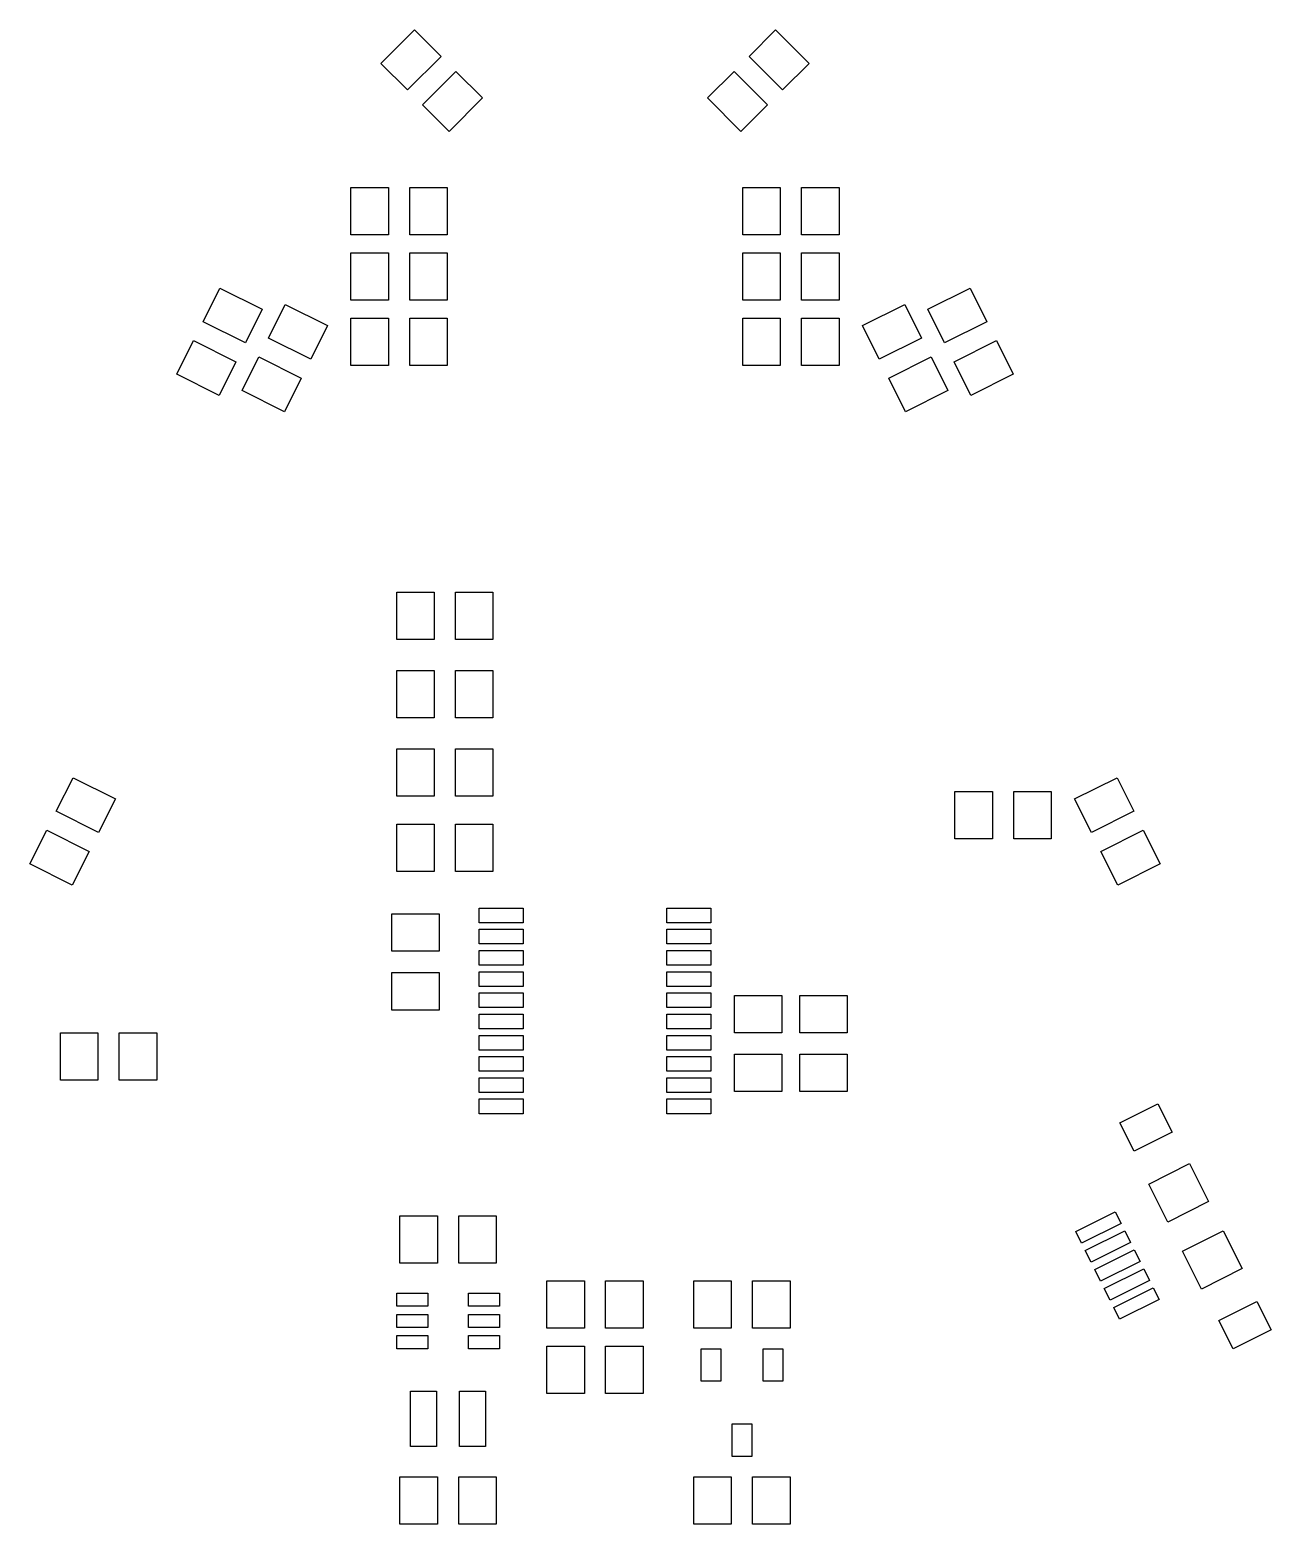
# Model space of a CAD drawing. Extents: x 112.7 to 150.7, y -134.2 to -88.4.
import ezdxf

# ---------------------------------------------------------------- set-up
doc = ezdxf.new("R2010")
doc.units = 0
doc.header["$MEASUREMENT"] = 0
doc.layers.add('BLACK', color=7, linetype='CONTINUOUS')

msp = doc.modelspace()

# ---------------------------------------------------------------- linework, layer by layer
at = {"layer": 'Black'}
for p, q in [((123.444, -89.4697), (124.47, -88.4444)), ((124.47, -88.4444), (125.283, -89.2575)), ((134.717, -89.2575), (135.53, -88.4444)), ((135.53, -88.4444), (136.556, -89.4697)), ((125.283, -89.2575), (124.258, -90.2828)), ((135.742, -90.2828), (134.717, -89.2575)), ((124.258, -90.2828), (123.444, -89.4697)), ((124.717, -90.7425), (125.742, -89.7172)), ((125.742, -89.7172), (126.556, -90.5303)), ((133.444, -90.5303), (134.258, -89.7172)), ((134.258, -89.7172), (135.283, -90.7425)), ((136.556, -89.4697), (135.742, -90.2828)), ((126.556, -90.5303), (125.53, -91.5556)), ((134.47, -91.5556), (133.444, -90.5303)), ((125.53, -91.5556), (124.717, -90.7425)), ((135.283, -90.7425), (134.47, -91.5556)), ((122.525, -94.725), (122.525, -93.275)), ((122.525, -93.275), (123.675, -93.275)), ((123.675, -93.275), (123.675, -94.725)), ((124.325, -94.725), (124.325, -93.275)), ((124.325, -93.275), (125.475, -93.275)), ((125.475, -93.275), (125.475, -94.725)), ((134.525, -94.725), (134.525, -93.275)), ((134.525, -93.275), (135.675, -93.275)), ((135.675, -93.275), (135.675, -94.725)), ((136.325, -94.725), (136.325, -93.275)), ((136.325, -93.275), (137.475, -93.275)), ((137.475, -93.275), (137.475, -94.725)), ((123.675, -94.725), (122.525, -94.725)), ((125.475, -94.725), (124.325, -94.725)), ((135.675, -94.725), (134.525, -94.725)), ((137.475, -94.725), (136.325, -94.725)), ((122.525, -96.725), (122.525, -95.275)), ((122.525, -95.275), (123.675, -95.275)), ((123.675, -95.275), (123.675, -96.725)), ((124.325, -96.725), (124.325, -95.275)), ((124.325, -95.275), (125.475, -95.275)), ((125.475, -95.275), (125.475, -96.725)), ((134.525, -96.725), (134.525, -95.275)), ((134.525, -95.275), (135.675, -95.275)), ((135.675, -95.275), (135.675, -96.725)), ((136.325, -96.725), (136.325, -95.275)), ((136.325, -95.275), (137.475, -95.275)), ((137.475, -95.275), (137.475, -96.725)), ((117.997, -97.3848), (118.512, -96.3565)), ((118.512, -96.3565), (119.809, -97.0057)), ((140.191, -97.0057), (141.488, -96.3565)), ((141.488, -96.3565), (142.003, -97.3848)), ((119.809, -97.0057), (119.294, -98.034)), ((119.997, -97.8848), (120.512, -96.8565)), ((120.512, -96.8565), (121.809, -97.5057)), ((123.675, -96.725), (122.525, -96.725)), ((125.475, -96.725), (124.325, -96.725)), ((135.675, -96.725), (134.525, -96.725)), ((137.475, -96.725), (136.325, -96.725)), ((138.191, -97.5057), (139.488, -96.8565)), ((139.488, -96.8565), (140.003, -97.8848)), ((140.706, -98.034), (140.191, -97.0057)), ((119.294, -98.034), (117.997, -97.3848)), ((121.809, -97.5057), (121.294, -98.534)), ((122.525, -98.725), (122.525, -97.275)), ((122.525, -97.275), (123.675, -97.275)), ((123.675, -97.275), (123.675, -98.725)), ((124.325, -98.725), (124.325, -97.275)), ((124.325, -97.275), (125.475, -97.275)), ((125.475, -97.275), (125.475, -98.725)), ((134.525, -98.725), (134.525, -97.275)), ((134.525, -97.275), (135.675, -97.275)), ((135.675, -97.275), (135.675, -98.725)), ((136.325, -98.725), (136.325, -97.275)), ((136.325, -97.275), (137.475, -97.275)), ((137.475, -97.275), (137.475, -98.725)), ((138.706, -98.534), (138.191, -97.5057)), ((142.003, -97.3848), (140.706, -98.034)), ((117.191, -98.9943), (117.706, -97.966)), ((117.706, -97.966), (119.003, -98.6152)), ((121.294, -98.534), (119.997, -97.8848)), ((140.003, -97.8848), (138.706, -98.534)), ((140.997, -98.6152), (142.294, -97.966)), ((142.294, -97.966), (142.809, -98.9943)), ((119.003, -98.6152), (118.488, -99.6435)), ((119.191, -99.4943), (119.706, -98.466)), ((119.706, -98.466), (121.003, -99.1152)), ((123.675, -98.725), (122.525, -98.725)), ((125.475, -98.725), (124.325, -98.725)), ((135.675, -98.725), (134.525, -98.725)), ((137.475, -98.725), (136.325, -98.725)), ((138.997, -99.1152), (140.294, -98.466)), ((140.294, -98.466), (140.809, -99.4943)), ((141.512, -99.6435), (140.997, -98.6152)), ((118.488, -99.6435), (117.191, -98.9943)), ((121.003, -99.1152), (120.488, -100.144)), ((139.512, -100.144), (138.997, -99.1152)), ((142.809, -98.9943), (141.512, -99.6435)), ((120.488, -100.144), (119.191, -99.4943)), ((140.809, -99.4943), (139.512, -100.144)), ((123.925, -107.125), (123.925, -105.675)), ((123.925, -105.675), (125.075, -105.675)), ((125.075, -105.675), (125.075, -107.125)), ((125.725, -107.125), (125.725, -105.675)), ((125.725, -105.675), (126.875, -105.675)), ((126.875, -105.675), (126.875, -107.125)), ((125.075, -107.125), (123.925, -107.125)), ((126.875, -107.125), (125.725, -107.125)), ((123.925, -109.525), (123.925, -108.075)), ((123.925, -108.075), (125.075, -108.075)), ((125.075, -108.075), (125.075, -109.525)), ((125.725, -109.525), (125.725, -108.075)), ((125.725, -108.075), (126.875, -108.075)), ((126.875, -108.075), (126.875, -109.525)), ((125.075, -109.525), (123.925, -109.525)), ((126.875, -109.525), (125.725, -109.525)), ((123.925, -111.925), (123.925, -110.475)), ((123.925, -110.475), (125.075, -110.475)), ((125.075, -110.475), (125.075, -111.925)), ((125.725, -111.925), (125.725, -110.475)), ((125.725, -110.475), (126.875, -110.475)), ((126.875, -110.475), (126.875, -111.925)), ((113.497, -112.385), (114.012, -111.356)), ((114.012, -111.356), (115.309, -112.006)), ((144.691, -112.006), (145.988, -111.356)), ((145.988, -111.356), (146.503, -112.385)), ((115.309, -112.006), (114.794, -113.034)), ((125.075, -111.925), (123.925, -111.925)), ((126.875, -111.925), (125.725, -111.925)), ((141.025, -113.225), (141.025, -111.775)), ((141.025, -111.775), (142.175, -111.775)), ((142.175, -111.775), (142.175, -113.225)), ((142.825, -113.225), (142.825, -111.775)), ((142.825, -111.775), (143.975, -111.775)), ((143.975, -111.775), (143.975, -113.225)), ((145.206, -113.034), (144.691, -112.006)), ((114.794, -113.034), (113.497, -112.385)), ((146.503, -112.385), (145.206, -113.034)), ((112.691, -113.994), (113.206, -112.966)), ((113.206, -112.966), (114.503, -113.615)), ((123.925, -114.225), (123.925, -112.775)), ((123.925, -112.775), (125.075, -112.775)), ((125.075, -112.775), (125.075, -114.225)), ((125.725, -114.225), (125.725, -112.775)), ((125.725, -112.775), (126.875, -112.775)), ((126.875, -112.775), (126.875, -114.225)), ((145.497, -113.615), (146.794, -112.966)), ((146.794, -112.966), (147.309, -113.994)), ((142.175, -113.225), (141.025, -113.225)), ((143.975, -113.225), (142.825, -113.225)), ((114.503, -113.615), (113.988, -114.644)), ((146.012, -114.644), (145.497, -113.615)), ((113.988, -114.644), (112.691, -113.994)), ((125.075, -114.225), (123.925, -114.225)), ((126.875, -114.225), (125.725, -114.225)), ((147.309, -113.994), (146.012, -114.644)), ((126.45, -115.8), (126.45, -115.35)), ((126.45, -115.35), (127.8, -115.35)), ((127.8, -115.35), (127.8, -115.8)), ((132.2, -115.8), (132.2, -115.35)), ((132.2, -115.35), (133.55, -115.35)), ((133.55, -115.35), (133.55, -115.8)), ((123.775, -116.675), (123.775, -115.525)), ((123.775, -115.525), (125.225, -115.525)), ((125.225, -115.525), (125.225, -116.675)), ((127.8, -115.8), (126.45, -115.8)), ((133.55, -115.8), (132.2, -115.8)), ((126.45, -116.45), (126.45, -116)), ((126.45, -116), (127.8, -116)), ((127.8, -116), (127.8, -116.45)), ((132.2, -116.45), (132.2, -116)), ((132.2, -116), (133.55, -116)), ((133.55, -116), (133.55, -116.45)), ((125.225, -116.675), (123.775, -116.675)), ((127.8, -116.45), (126.45, -116.45)), ((126.45, -117.1), (126.45, -116.65)), ((126.45, -116.65), (127.8, -116.65)), ((127.8, -116.65), (127.8, -117.1)), ((133.55, -116.45), (132.2, -116.45)), ((132.2, -117.1), (132.2, -116.65)), ((132.2, -116.65), (133.55, -116.65)), ((133.55, -116.65), (133.55, -117.1)), ((127.8, -117.1), (126.45, -117.1)), ((133.55, -117.1), (132.2, -117.1)), ((123.775, -118.475), (123.775, -117.325)), ((123.775, -117.325), (125.225, -117.325)), ((125.225, -117.325), (125.225, -118.475)), ((126.45, -117.75), (126.45, -117.3)), ((126.45, -117.3), (127.8, -117.3)), ((127.8, -117.3), (127.8, -117.75)), ((132.2, -117.75), (132.2, -117.3)), ((132.2, -117.3), (133.55, -117.3)), ((133.55, -117.3), (133.55, -117.75)), ((127.8, -117.75), (126.45, -117.75)), ((126.45, -118.4), (126.45, -117.95)), ((126.45, -117.95), (127.8, -117.95)), ((127.8, -117.95), (127.8, -118.4)), ((133.55, -117.75), (132.2, -117.75)), ((132.2, -118.4), (132.2, -117.95)), ((132.2, -117.95), (133.55, -117.95)), ((133.55, -117.95), (133.55, -118.4)), ((134.275, -119.175), (134.275, -118.025)), ((134.275, -118.025), (135.725, -118.025)), ((135.725, -118.025), (135.725, -119.175)), ((136.275, -119.175), (136.275, -118.025)), ((136.275, -118.025), (137.725, -118.025)), ((137.725, -118.025), (137.725, -119.175)), ((125.225, -118.475), (123.775, -118.475)), ((127.8, -118.4), (126.45, -118.4)), ((133.55, -118.4), (132.2, -118.4)), ((126.45, -119.05), (126.45, -118.6)), ((126.45, -118.6), (127.8, -118.6)), ((127.8, -118.6), (127.8, -119.05)), ((132.2, -119.05), (132.2, -118.6)), ((132.2, -118.6), (133.55, -118.6)), ((133.55, -118.6), (133.55, -119.05)), ((113.625, -120.625), (113.625, -119.175)), ((113.625, -119.175), (114.775, -119.175)), ((114.775, -119.175), (114.775, -120.625)), ((115.425, -120.625), (115.425, -119.175)), ((115.425, -119.175), (116.575, -119.175)), ((116.575, -119.175), (116.575, -120.625)), ((127.8, -119.05), (126.45, -119.05)), ((126.45, -119.7), (126.45, -119.25)), ((126.45, -119.25), (127.8, -119.25)), ((127.8, -119.25), (127.8, -119.7)), ((133.55, -119.05), (132.2, -119.05)), ((132.2, -119.7), (132.2, -119.25)), ((132.2, -119.25), (133.55, -119.25)), ((133.55, -119.25), (133.55, -119.7)), ((135.725, -119.175), (134.275, -119.175)), ((137.725, -119.175), (136.275, -119.175)), ((127.8, -119.7), (126.45, -119.7)), ((126.45, -120.35), (126.45, -119.9)), ((126.45, -119.9), (127.8, -119.9)), ((127.8, -119.9), (127.8, -120.35)), ((133.55, -119.7), (132.2, -119.7)), ((132.2, -120.35), (132.2, -119.9)), ((132.2, -119.9), (133.55, -119.9)), ((133.55, -119.9), (133.55, -120.35)), ((134.275, -120.975), (134.275, -119.825)), ((134.275, -119.825), (135.725, -119.825)), ((135.725, -119.825), (135.725, -120.975)), ((136.275, -120.975), (136.275, -119.825)), ((136.275, -119.825), (137.725, -119.825)), ((137.725, -119.825), (137.725, -120.975)), ((127.8, -120.35), (126.45, -120.35)), ((133.55, -120.35), (132.2, -120.35)), ((114.775, -120.625), (113.625, -120.625)), ((116.575, -120.625), (115.425, -120.625)), ((126.45, -121), (126.45, -120.55)), ((126.45, -120.55), (127.8, -120.55)), ((127.8, -120.55), (127.8, -121)), ((132.2, -121), (132.2, -120.55)), ((132.2, -120.55), (133.55, -120.55)), ((133.55, -120.55), (133.55, -121)), ((127.8, -121), (126.45, -121)), ((126.45, -121.65), (126.45, -121.2)), ((126.45, -121.2), (127.8, -121.2)), ((127.8, -121.2), (127.8, -121.65)), ((133.55, -121), (132.2, -121)), ((132.2, -121.65), (132.2, -121.2)), ((132.2, -121.2), (133.55, -121.2)), ((133.55, -121.2), (133.55, -121.65)), ((135.725, -120.975), (134.275, -120.975)), ((137.725, -120.975), (136.275, -120.975)), ((127.8, -121.65), (126.45, -121.65)), ((133.55, -121.65), (132.2, -121.65)), ((146.076, -121.928), (147.238, -121.346)), ((147.238, -121.346), (147.675, -122.218)), ((146.512, -122.8), (146.076, -121.928)), ((147.675, -122.218), (146.512, -122.8)), ((146.96, -123.806), (148.212, -123.179)), ((148.212, -123.179), (148.794, -124.342)), ((147.542, -124.969), (146.96, -123.806)), ((148.794, -124.342), (147.542, -124.969)), ((124.025, -126.225), (124.025, -124.775)), ((124.025, -124.775), (125.175, -124.775)), ((125.175, -124.775), (125.175, -126.225)), ((125.825, -126.225), (125.825, -124.775)), ((125.825, -124.775), (126.975, -124.775)), ((126.975, -124.775), (126.975, -126.225)), ((144.725, -125.261), (145.932, -124.657)), ((145.932, -124.657), (146.111, -125.014)), ((144.904, -125.619), (144.725, -125.261)), ((146.111, -125.014), (144.904, -125.619)), ((145.016, -125.842), (146.223, -125.238)), ((146.223, -125.238), (146.402, -125.595)), ((147.99, -125.863), (149.242, -125.236)), ((149.242, -125.236), (149.824, -126.398)), ((145.195, -126.2), (145.016, -125.842)), ((146.402, -125.595), (145.195, -126.2)), ((145.307, -126.423), (146.514, -125.819)), ((146.514, -125.819), (146.693, -126.177)), ((148.572, -127.025), (147.99, -125.863)), ((125.175, -126.225), (124.025, -126.225)), ((126.975, -126.225), (125.825, -126.225)), ((146.693, -126.177), (145.486, -126.781)), ((128.525, -128.225), (128.525, -126.775)), ((128.525, -126.775), (129.675, -126.775)), ((129.675, -126.775), (129.675, -128.225)), ((130.325, -128.225), (130.325, -126.775)), ((130.325, -126.775), (131.475, -126.775)), ((131.475, -126.775), (131.475, -128.225)), ((133.025, -128.225), (133.025, -126.775)), ((133.025, -126.775), (134.175, -126.775)), ((134.175, -126.775), (134.175, -128.225)), ((134.825, -128.225), (134.825, -126.775)), ((134.825, -126.775), (135.975, -126.775)), ((135.975, -126.775), (135.975, -128.225)), ((145.486, -126.781), (145.307, -126.423)), ((145.598, -127.005), (146.805, -126.4)), ((146.984, -126.758), (145.777, -127.362)), ((146.805, -126.4), (146.984, -126.758)), ((149.824, -126.398), (148.572, -127.025)), ((123.925, -127.55), (123.925, -127.15)), ((123.925, -127.15), (124.875, -127.15)), ((124.875, -127.15), (124.875, -127.55)), ((126.125, -127.55), (126.125, -127.15)), ((126.125, -127.15), (127.075, -127.15)), ((127.075, -127.15), (127.075, -127.55)), ((145.777, -127.362), (145.598, -127.005)), ((145.889, -127.586), (147.096, -126.981)), ((147.096, -126.981), (147.275, -127.339)), ((124.875, -127.55), (123.925, -127.55)), ((127.075, -127.55), (126.125, -127.55)), ((146.068, -127.943), (145.889, -127.586)), ((147.275, -127.339), (146.068, -127.943)), ((149.109, -127.986), (150.272, -127.404)), ((150.272, -127.404), (150.708, -128.276)), ((123.925, -128.2), (123.925, -127.8)), ((123.925, -127.8), (124.875, -127.8)), ((124.875, -127.8), (124.875, -128.2)), ((126.125, -128.2), (126.125, -127.8)), ((126.125, -127.8), (127.075, -127.8)), ((127.075, -127.8), (127.075, -128.2)), ((149.546, -128.858), (149.109, -127.986)), ((124.875, -128.2), (123.925, -128.2)), ((123.925, -128.85), (123.925, -128.45)), ((123.925, -128.45), (124.875, -128.45)), ((124.875, -128.45), (124.875, -128.85)), ((127.075, -128.2), (126.125, -128.2)), ((126.125, -128.85), (126.125, -128.45)), ((126.125, -128.45), (127.075, -128.45)), ((127.075, -128.45), (127.075, -128.85)), ((129.675, -128.225), (128.525, -128.225)), ((131.475, -128.225), (130.325, -128.225)), ((134.175, -128.225), (133.025, -128.225)), ((135.975, -128.225), (134.825, -128.225)), ((150.708, -128.276), (149.546, -128.858)), ((124.875, -128.85), (123.925, -128.85)), ((127.075, -128.85), (126.125, -128.85)), ((128.525, -130.225), (128.525, -128.775)), ((128.525, -128.775), (129.675, -128.775)), ((129.675, -128.775), (129.675, -130.225)), ((130.325, -130.225), (130.325, -128.775)), ((130.325, -128.775), (131.475, -128.775)), ((131.475, -128.775), (131.475, -130.225)), ((133.25, -129.85), (133.25, -128.85)), ((133.25, -128.85), (133.85, -128.85)), ((133.85, -128.85), (133.85, -129.85)), ((135.15, -129.85), (135.15, -128.85)), ((135.15, -128.85), (135.75, -128.85)), ((135.75, -128.85), (135.75, -129.85)), ((133.85, -129.85), (133.25, -129.85)), ((135.75, -129.85), (135.15, -129.85)), ((124.35, -131.85), (124.35, -130.15)), ((124.35, -130.15), (125.15, -130.15)), ((125.15, -130.15), (125.15, -131.85)), ((125.85, -131.85), (125.85, -130.15)), ((125.85, -130.15), (126.65, -130.15)), ((126.65, -130.15), (126.65, -131.85)), ((129.675, -130.225), (128.525, -130.225)), ((131.475, -130.225), (130.325, -130.225)), ((134.2, -132.15), (134.2, -131.15)), ((134.2, -131.15), (134.8, -131.15)), ((134.8, -131.15), (134.8, -132.15)), ((125.15, -131.85), (124.35, -131.85)), ((126.65, -131.85), (125.85, -131.85)), ((134.8, -132.15), (134.2, -132.15)), ((124.025, -134.225), (124.025, -132.775)), ((124.025, -132.775), (125.175, -132.775)), ((125.175, -132.775), (125.175, -134.225)), ((125.825, -134.225), (125.825, -132.775)), ((125.825, -132.775), (126.975, -132.775)), ((126.975, -132.775), (126.975, -134.225)), ((133.025, -134.225), (133.025, -132.775)), ((133.025, -132.775), (134.175, -132.775)), ((134.175, -132.775), (134.175, -134.225)), ((134.825, -134.225), (134.825, -132.775)), ((134.825, -132.775), (135.975, -132.775)), ((135.975, -132.775), (135.975, -134.225)), ((125.175, -134.225), (124.025, -134.225)), ((126.975, -134.225), (125.825, -134.225)), ((134.175, -134.225), (133.025, -134.225)), ((135.975, -134.225), (134.825, -134.225))]:
    msp.add_line(p, q, dxfattribs=at)

doc.saveas('drawing.dxf')
